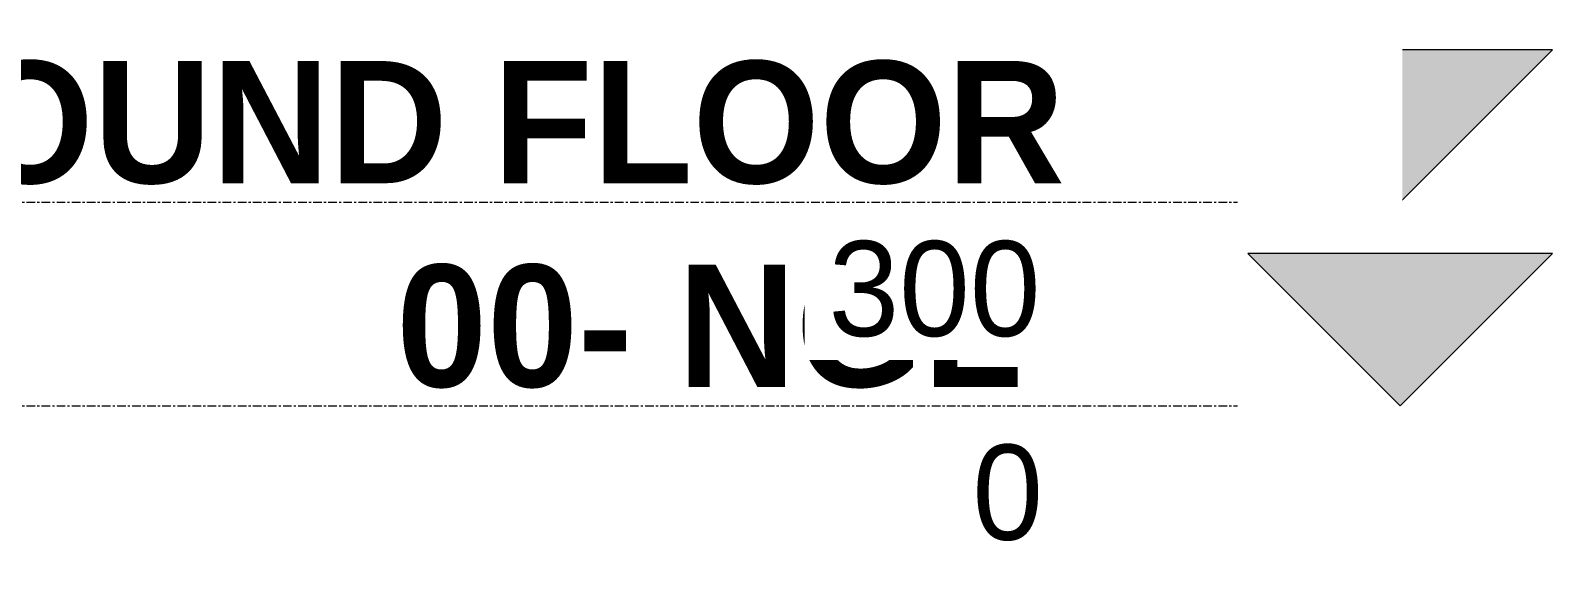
# Model space of a CAD drawing. Header units: inches. Extents: x 22 to 382261, y 22 to 371281.
# Drawn here: x 311214 to 313456, y 113076 to 113861 of the extents above; entities that cross this region are included whole.
import ezdxf

# ---------------------------------------------------------------- set-up
doc = ezdxf.new("R2010")
doc.units = ezdxf.units.IN
doc.header["$MEASUREMENT"] = 0
doc.linetypes.add('Grid Line 1_2_', pattern=[22.225, 12.7, -3.175, 3.175, -3.175])
doc.layers.add('A-FLOR-LEVL', color=51, linetype='Continuous', lineweight=9)
doc.styles.add('Century Gothic', font='GOTHIC.TTF', dxfattribs={"height": 255})
doc.styles.add('Century Gothic_B', font='GOTHICB.TTF', dxfattribs={"height": 510})

# ---------------------------------------------------------------- blocks, each defined once
blk = doc.blocks.new('Level - Level Head - Circle 2-744587-Left Side Elevation - Callout 1')
at = {"layer": 'A-FLOR-LEVL'}
blk.add_hatch(color=256, dxfattribs=at).paths.add_polyline_path([(15554.3, 224.5), (16003.3, 224.5), (15778.8, 0)])
for p, q in [((15554.3, 224.5), (15778.8, 0)), ((16003.3, 224.5), (15554.3, 224.5)), ((15778.8, 0), (16003.3, 224.5))]:
    blk.add_line(p, q, dxfattribs=at)

msp = doc.modelspace()

# ---------------------------------------------------------------- block references
at = {"layer": 'A-FLOR-LEVL'}
for p in [(297452.8, 113608), (297452.8, 113308)]:
    msp.add_blockref('Level - Level Head - Circle 2-744587-Left Side Elevation - Callout 1', p, dxfattribs=at)

# ---------------------------------------------------------------- texts
at = {"layer": 'A-FLOR-LEVL', "insert": (311752.8, 113515.8), "char_height": 180, "width": 1138.396, "attachment_point": 1, "style": 'Century Gothic_B', "bg_fill": 3, "box_fill_scale": 1.25, "bg_fill_color": 256, "bg_fill_true_color": 13158600, "bg_fill_transparency": 0}
msp.add_mtext('00- NGL', dxfattribs=at)

# ---------------------------------------------------------------- next in the draw order: linework, layer by layer
at = {"layer": 'A-FLOR-LEVL', "linetype": 'Grid Line 1_2_'}
msp.add_line((274114.5, 113308), (312992.1, 113308), dxfattribs=at)

# ---------------------------------------------------------------- next in the draw order: texts
at = {"layer": 'A-FLOR-LEVL', "attachment_point": 1, "bg_fill": 3, "box_fill_scale": 1.25, "bg_fill_color": 256, "bg_fill_true_color": 13158600, "bg_fill_transparency": 0}
for s, insert, char_height, width, style in [('01- GROUND FLOOR', (310343.8, 113815.8), 180, 2845.991, 'Century Gothic_B'), ('0', (312601.4, 113250.6), 140, 128.27, 'Century Gothic')]:
    msp.add_mtext(s, dxfattribs=dict(at, insert=insert, char_height=char_height, width=width, style=style))

# ---------------------------------------------------------------- next in the draw order: linework, layer by layer
at = {"layer": 'A-FLOR-LEVL', "linetype": 'Grid Line 1_2_'}
msp.add_line((274114.5, 113608), (312992.1, 113608), dxfattribs=at)

# ---------------------------------------------------------------- next in the draw order: texts
at = {"layer": 'A-FLOR-LEVL', "insert": (312389.4, 113550.6), "char_height": 140, "width": 384.81, "attachment_point": 1, "style": 'Century Gothic', "bg_fill": 3, "box_fill_scale": 1.25, "bg_fill_color": 256, "bg_fill_true_color": 13158600, "bg_fill_transparency": 0}
msp.add_mtext('300', dxfattribs=at)

doc.saveas('drawing.dxf')
